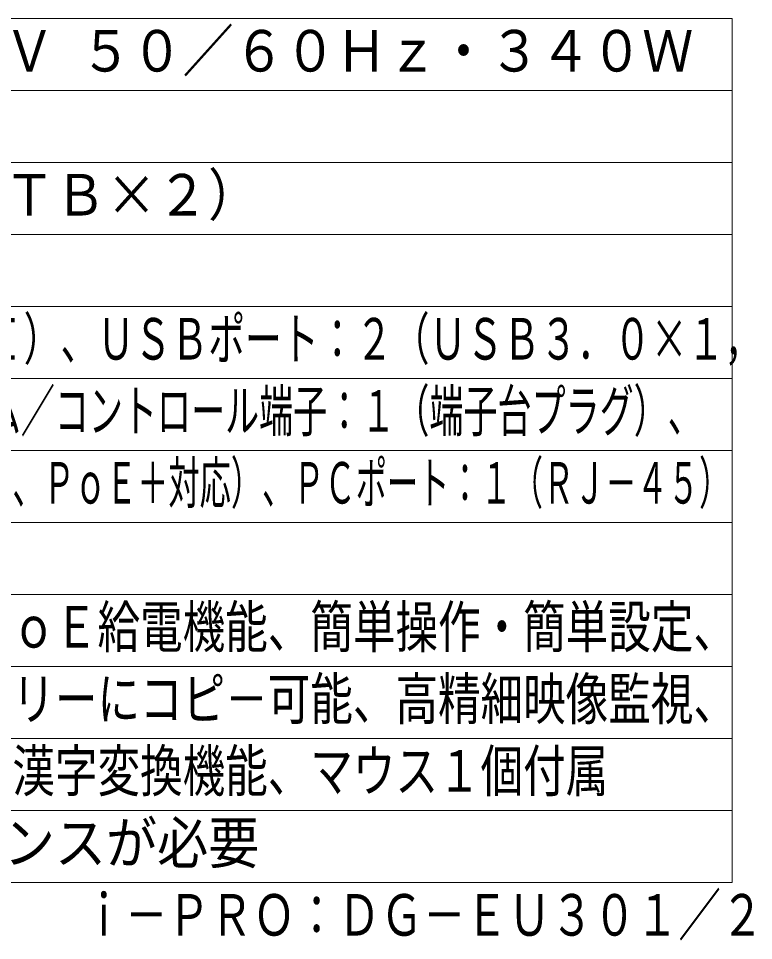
# Model space of a CAD drawing. Units: millimetres on the paper. Extents: x -62 to 64, y -59 to 59.
# Drawn here: x 12.9 to 64, y -58.5 to 5.5 of the extents above; entities that cross this region are included whole.
import ezdxf
from ezdxf.enums import TextEntityAlignment as Align

# ---------------------------------------------------------------- set-up
doc = ezdxf.new("R2010")
doc.units = ezdxf.units.MM
doc.layers.add('0-0_MOJI1', color=7, linetype='Continuous', lineweight=9)
doc.layers.add('0-2_WAKU', color=4, linetype='Continuous', lineweight=9)
doc.layers.add('0-1_相当品', color=4, linetype='Continuous')
doc.styles.add('ＭＳ ゴシック', font='')
doc.styles.get('ＭＳ ゴシック').set_extended_font_data('MS Gothic')

msp = doc.modelspace()

# ---------------------------------------------------------------- linework, layer by layer
at = {"layer": '0-2_WAKU', "color": 3}
for p, q in [((-62.5, 5.5), (62.5, 5.5)), ((62.5, -54.5), (62.5, 5.5)), ((-62.5, -54.5), (62.5, -54.5))]:
    msp.add_line(p, q, dxfattribs=at)
at = {"layer": '0-2_WAKU'}
for p, q in [((-62.5, 0.5), (62.5, 0.5)), ((-62.5, -4.5), (62.5, -4.5)), ((-62.5, -9.5), (62.5, -9.5)), ((-62.5, -14.5), (62.5, -14.5)), ((-62.5, -19.5), (62.5, -19.5)), ((62.5, -24.5), (-62.5, -24.5)), ((62.5, -29.5), (-62.5, -29.5)), ((62.5, -34.5), (-62.5, -34.5)), ((-62.5, -39.5), (62.5, -39.5)), ((-62.5, -44.5), (62.5, -44.5)), ((62.5, -49.5), (-62.5, -49.5))]:
    msp.add_line(p, q, dxfattribs=at)

# ---------------------------------------------------------------- texts
at = {"layer": '0-0_MOJI1', "style": 'ＭＳ ゴシック'}
for s, width, p in [('ＡＣ１００～２４０Ｖ ５０／６０Ｈｚ・３４０Ｗ', 0.9, (-20, 0.945)), ('１６台・２ＴＢ（１ＴＢ×２）', 0.9, (-20, -9.055)), ('モニター端子：１（ＨＤＭＩ）、ＵＳＢポート：２（ＵＳＢ３．０×１，', 0.65, (-20, -19.055)), ('ＵＳＢ２．０×１）、アラーム／コントロール端子：１（端子台プラグ）、', 0.6, (-20, -24.055)), ('カメラポート：１６（ＲＪ－４５、ＰｏＥ＋対応）、ＰＣポート：１（ＲＪ－４５）', 0.55, (-20, -29.055)), ('ＪＣ－ＳＴＡＲ適合、ＰｏＥ給電機能、簡単操作・簡単設定、', 0.75, (-20, -39.055)), ('外付ＨＤＤ・ＵＳＢメモリーにコピ－可能、高精細映像監視、', 0.75, (-20, -44.055)), ('ＲＴＳＰ接続機能、かな漢字変換機能、マウス１個付属', 0.75, (-20, -49.055)), ('使用には別売ライセンスが必要', 0.9, (-20, -54.055))]:
    msp.add_text(s, height=2.889, dxfattribs=dict(at, width=width)).set_placement(p, align=Align.BOTTOM_LEFT)
at = {"layer": '0-1_相当品', "style": 'ＭＳ ゴシック', "width": 0.75}
msp.add_text('ｉ－ＰＲＯ：ＤＧ－ＥＵ３０１／２', height=2.889, dxfattribs=at).set_placement((17.38, -59.055), align=Align.BOTTOM_LEFT)

doc.saveas('drawing.dxf')
